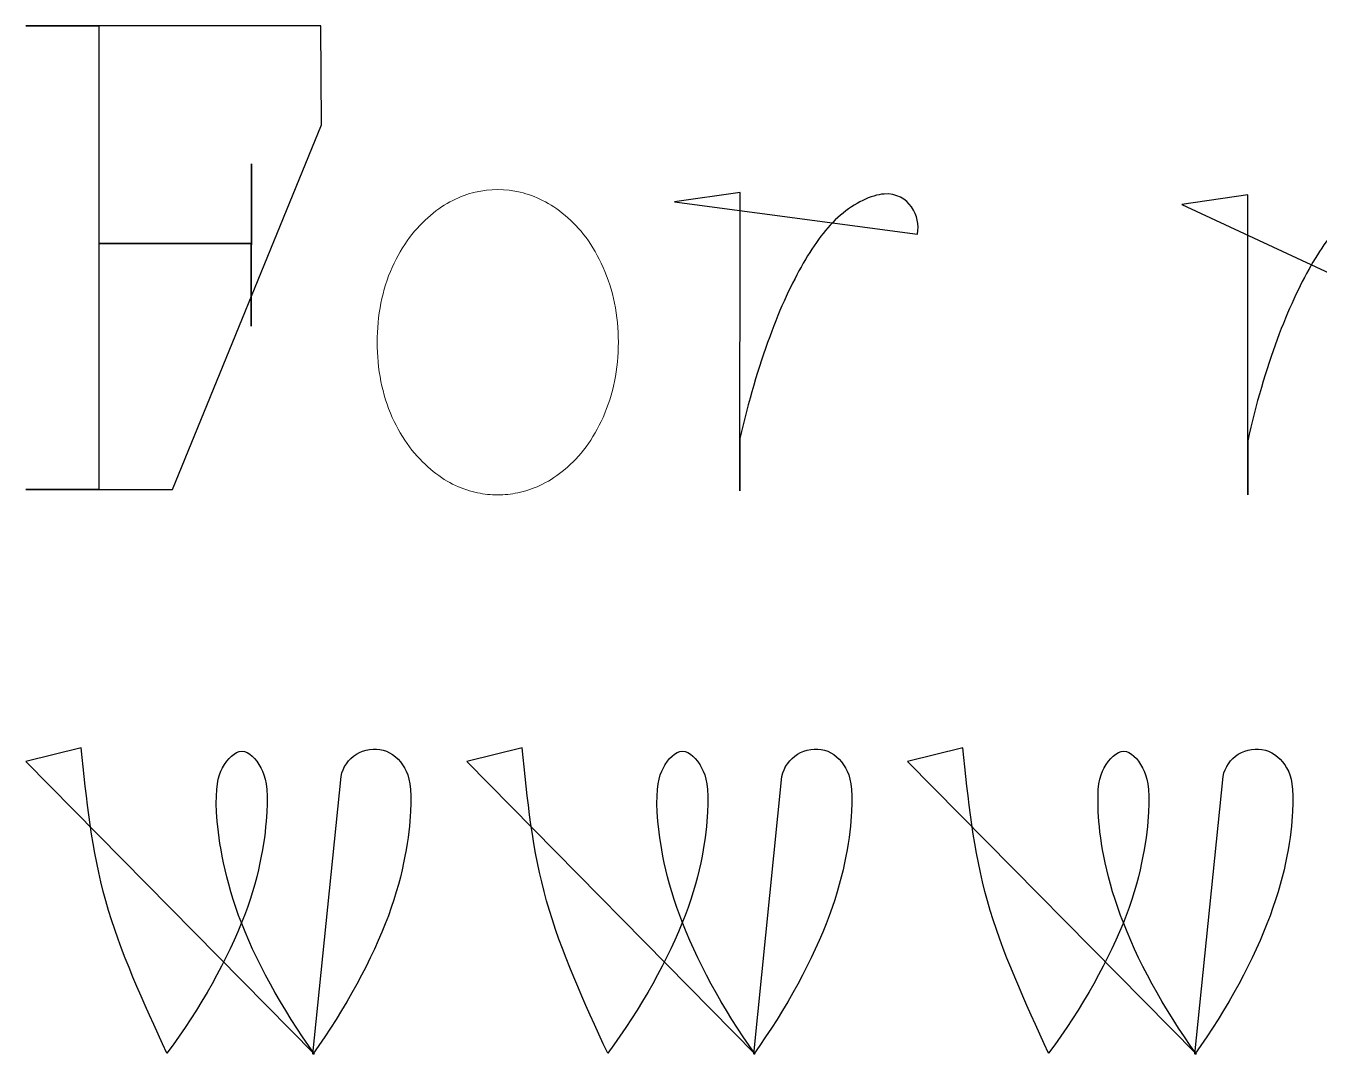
# Model space of a CAD drawing. Header units: centimetres. Extents: x -10 to 10, y -7.3 to 7.3.
# Drawn here: x -10.042 to -9.256, y 4.963 to 5.589 of the extents above; entities that cross this region are included whole.
import ezdxf

# ---------------------------------------------------------------- set-up
doc = ezdxf.new("R2010")
doc.units = ezdxf.units.CM
doc.header["$MEASUREMENT"] = 0
doc.layers.add('Layer 1', color=7, linetype='Continuous')

msp = doc.modelspace()

# ---------------------------------------------------------------- linework, layer by layer
at = {"layer": 'Layer 1', "color": 7}
for points, knots in [([(-9.95298, 5.30696), (-9.95298, 5.30696), (-10.04211, 5.30696), (-10.04211, 5.30696), (-10.04211, 5.30696), (-10.04211, 5.30696), (-9.99774, 5.30696), (-9.99774, 5.30696), (-9.99774, 5.30696), (-9.99774, 5.30696), (-9.99774, 5.45653), (-9.99774, 5.45653), (-9.99774, 5.45653), (-9.99774, 5.45653), (-9.90514, 5.45653), (-9.90514, 5.45653), (-9.90514, 5.45653), (-9.90514, 5.45653), (-9.90514, 5.40623), (-9.90514, 5.40623), (-9.90514, 5.40623), (-9.90514, 5.40623), (-9.90495, 5.50511), (-9.90495, 5.50511), (-9.90495, 5.50511), (-9.90495, 5.50511), (-9.90495, 5.45653), (-9.90495, 5.45653), (-9.90495, 5.45653), (-9.90495, 5.45653), (-9.99774, 5.45653), (-9.99774, 5.45653), (-9.99774, 5.45653), (-9.99774, 5.45653), (-9.99774, 5.58893), (-9.99774, 5.58893), (-9.99774, 5.58893), (-9.99774, 5.58893), (-10.04211, 5.58893), (-10.04211, 5.58893), (-10.04211, 5.58893), (-10.04211, 5.58893), (-9.86286, 5.58893), (-9.86286, 5.58893), (-9.86286, 5.58893), (-9.86286, 5.58893), (-9.86246, 5.52871), (-9.86246, 5.52871), (-9.86246, 5.52871), (-9.86246, 5.52871), (-9.95298, 5.30696), (-9.95298, 5.30696)], [0, 0, 0, 0, 0.071429, 0.071429, 0.071429, 0.071429, 0.142857, 0.142857, 0.142857, 0.142857, 0.214286, 0.214286, 0.214286, 0.214286, 0.285714, 0.285714, 0.285714, 0.285714, 0.357143, 0.357143, 0.357143, 0.357143, 0.428571, 0.428571, 0.428571, 0.428571, 0.5, 0.5, 0.5, 0.5, 0.571429, 0.571429, 0.571429, 0.571429, 0.642857, 0.642857, 0.642857, 0.642857, 0.714286, 0.714286, 0.714286, 0.714286, 0.785714, 0.785714, 0.785714, 0.785714, 0.857143, 0.857143, 0.857143, 0.857143, 1, 1, 1, 1]), ([(-9.64778, 5.48185), (-9.64778, 5.48185), (-9.60777, 5.48757), (-9.60777, 5.48757), (-9.60777, 5.48757), (-9.60777, 5.48757), (-9.60796, 5.30622), (-9.60796, 5.30622), (-9.60796, 5.30622), (-9.60796, 5.30622), (-9.60796, 5.33805), (-9.60796, 5.33805), (-9.60796, 5.33805), (-9.60301, 5.36014), (-9.59653, 5.38149), (-9.58986, 5.39978), (-9.58986, 5.39978), (-9.58338, 5.41788), (-9.57634, 5.43235), (-9.56949, 5.44455), (-9.56949, 5.44455), (-9.56245, 5.45656), (-9.55539, 5.46646), (-9.54682, 5.47371), (-9.54682, 5.47371), (-9.53825, 5.48114), (-9.52814, 5.48609), (-9.52034, 5.48665), (-9.52034, 5.48665), (-9.51253, 5.48723), (-9.507, 5.48342), (-9.50357, 5.47884), (-9.50357, 5.47884), (-9.50013, 5.47371), (-9.49899, 5.46797), (-9.49995, 5.46228), (-9.49995, 5.46228), (-9.49995, 5.46228), (-9.64778, 5.48185), (-9.64778, 5.48185)], [0, 0, 0, 0, 0.090909, 0.090909, 0.090909, 0.090909, 0.181818, 0.181818, 0.181818, 0.181818, 0.272727, 0.272727, 0.272727, 0.272727, 0.363636, 0.363636, 0.363636, 0.363636, 0.454545, 0.454545, 0.454545, 0.454545, 0.545455, 0.545455, 0.545455, 0.545455, 0.636364, 0.636364, 0.636364, 0.636364, 0.727273, 0.727273, 0.727273, 0.727273, 0.818182, 0.818182, 0.818182, 0.818182, 1, 1, 1, 1]), ([(-9.64778, 5.48185), (-9.64778, 5.48185), (-9.64778, 5.48185), (-9.64778, 5.48185), (-9.64778, 5.48185), (-9.64778, 5.48185), (-9.64778, 5.48185), (-9.64778, 5.48185)], [0, 0, 0, 0, 0.333333, 0.333333, 0.333333, 0.333333, 1, 1, 1, 1]), ([(-9.33917, 5.48034), (-9.33917, 5.48034), (-9.29916, 5.48606), (-9.29916, 5.48606), (-9.29916, 5.48606), (-9.29916, 5.48606), (-9.29916, 5.30376), (-9.29916, 5.30376), (-9.29916, 5.30376), (-9.29916, 5.30376), (-9.29916, 5.33652), (-9.29916, 5.33652), (-9.29916, 5.33652), (-9.2944, 5.35861), (-9.28792, 5.38015), (-9.28125, 5.39825), (-9.28125, 5.39825), (-9.27477, 5.41616), (-9.26773, 5.43082), (-9.26085, 5.44302), (-9.26085, 5.44302), (-9.25381, 5.45519), (-9.24675, 5.46493), (-9.23818, 5.47218), (-9.23818, 5.47218), (-9.22961, 5.47961), (-9.2195, 5.48456), (-9.21151, 5.48533), (-9.21151, 5.48533), (-9.2037, 5.48589), (-9.19799, 5.48229), (-9.19455, 5.47618), (-9.19455, 5.47618), (-9.19111, 5.46991), (-9.19151, 5.46152), (-9.19151, 5.45353), (-9.19151, 5.45353), (-9.19151, 5.45353), (-9.19151, 5.3038), (-9.19151, 5.3038), (-9.19151, 5.3038), (-9.19151, 5.3038), (-9.19151, 5.33714), (-9.19151, 5.33714), (-9.19151, 5.33714), (-9.18638, 5.35886), (-9.17989, 5.38037), (-9.17323, 5.39829), (-9.17323, 5.39829), (-9.16675, 5.4162), (-9.15971, 5.43086), (-9.15265, 5.44306), (-9.15265, 5.44306), (-9.1458, 5.45523), (-9.13873, 5.46497), (-9.13016, 5.47222), (-9.13016, 5.47222), (-9.12159, 5.47965), (-9.1113, 5.4846), (-9.10349, 5.48537), (-9.10349, 5.48537), (-9.09568, 5.48593), (-9.08997, 5.48233), (-9.08634, 5.47622), (-9.08634, 5.47622), (-9.0829, 5.46995), (-9.08311, 5.46156), (-9.08311, 5.45357), (-9.08311, 5.45357), (-9.08311, 5.45357), (-9.0833, 5.32498), (-9.0833, 5.32498), (-9.0833, 5.32498), (-9.0833, 5.31926), (-9.08311, 5.31281), (-9.08007, 5.309), (-9.08007, 5.309), (-9.07682, 5.30479), (-9.07187, 5.30366), (-9.06615, 5.30596), (-9.06615, 5.30596), (-9.06062, 5.30845), (-9.05453, 5.31453), (-9.04938, 5.32101), (-9.04938, 5.32101), (-9.04422, 5.3271), (-9.04023, 5.33302), (-9.03681, 5.33948), (-9.03681, 5.33948), (-9.03681, 5.33948), (-9.33917, 5.48034), (-9.33917, 5.48034)], [0, 0, 0, 0, 0.041667, 0.041667, 0.041667, 0.041667, 0.083333, 0.083333, 0.083333, 0.083333, 0.125, 0.125, 0.125, 0.125, 0.166667, 0.166667, 0.166667, 0.166667, 0.208333, 0.208333, 0.208333, 0.208333, 0.25, 0.25, 0.25, 0.25, 0.291667, 0.291667, 0.291667, 0.291667, 0.333333, 0.333333, 0.333333, 0.333333, 0.375, 0.375, 0.375, 0.375, 0.416667, 0.416667, 0.416667, 0.416667, 0.458333, 0.458333, 0.458333, 0.458333, 0.5, 0.5, 0.5, 0.5, 0.541667, 0.541667, 0.541667, 0.541667, 0.583333, 0.583333, 0.583333, 0.583333, 0.625, 0.625, 0.625, 0.625, 0.666667, 0.666667, 0.666667, 0.666667, 0.708333, 0.708333, 0.708333, 0.708333, 0.75, 0.75, 0.75, 0.75, 0.791667, 0.791667, 0.791667, 0.791667, 0.833333, 0.833333, 0.833333, 0.833333, 0.875, 0.875, 0.875, 0.875, 0.916667, 0.916667, 0.916667, 0.916667, 1, 1, 1, 1]), ([(-9.33917, 5.48034), (-9.33917, 5.48034), (-9.33917, 5.48034), (-9.33917, 5.48034), (-9.33917, 5.48034), (-9.33917, 5.48034), (-9.33917, 5.48034), (-9.33917, 5.48034)], [0, 0, 0, 0, 0.333333, 0.333333, 0.333333, 0.333333, 1, 1, 1, 1]), ([(-10.04211, 5.14144), (-10.04211, 5.14144), (-10.0084, 5.14983), (-10.0084, 5.14983), (-10.0084, 5.14983), (-10.00536, 5.11879), (-10.0021, 5.08755), (-9.99353, 5.05667), (-9.99353, 5.05667), (-9.98477, 5.02579), (-9.97067, 4.99494), (-9.95638, 4.96407), (-9.95638, 4.96407), (-9.93601, 4.99132), (-9.91923, 5.02159), (-9.90915, 5.04789), (-9.90915, 5.04789), (-9.89923, 5.07419), (-9.8964, 5.09647), (-9.89563, 5.11076), (-9.89563, 5.11076), (-9.89486, 5.12563), (-9.8964, 5.13248), (-9.89925, 5.13762), (-9.89925, 5.13762), (-9.90211, 5.14334), (-9.9065, 5.14773), (-9.91068, 5.14773), (-9.91068, 5.14773), (-9.91507, 5.14773), (-9.91944, 5.14334), (-9.92251, 5.13762), (-9.92251, 5.13762), (-9.92537, 5.13249), (-9.9269, 5.12561), (-9.92613, 5.11076), (-9.92613, 5.11076), (-9.92536, 5.09647), (-9.92232, 5.07419), (-9.91279, 5.04789), (-9.91279, 5.04789), (-9.90308, 5.02143), (-9.88631, 4.99111), (-9.8667, 4.96351), (-9.8667, 4.96351), (-9.8667, 4.96351), (-10.04211, 5.14144), (-10.04211, 5.14144)], [0, 0, 0, 0, 0.076923, 0.076923, 0.076923, 0.076923, 0.153846, 0.153846, 0.153846, 0.153846, 0.230769, 0.230769, 0.230769, 0.230769, 0.307692, 0.307692, 0.307692, 0.307692, 0.384615, 0.384615, 0.384615, 0.384615, 0.461538, 0.461538, 0.461538, 0.461538, 0.538462, 0.538462, 0.538462, 0.538462, 0.615385, 0.615385, 0.615385, 0.615385, 0.692308, 0.692308, 0.692308, 0.692308, 0.769231, 0.769231, 0.769231, 0.769231, 0.846154, 0.846154, 0.846154, 0.846154, 1, 1, 1, 1]), ([(-9.86762, 4.9635), (-9.8478, 4.99112), (-9.83142, 5.02142), (-9.82171, 5.04772), (-9.82171, 5.04772), (-9.812, 5.07418), (-9.80896, 5.09648), (-9.80819, 5.11114), (-9.80819, 5.11114), (-9.80742, 5.12561), (-9.80896, 5.13247), (-9.81181, 5.1376), (-9.81181, 5.1376), (-9.81485, 5.14294), (-9.81943, 5.14675), (-9.82477, 5.14847), (-9.82477, 5.14847), (-9.83011, 5.14979), (-9.83639, 5.14903), (-9.84115, 5.14598), (-9.84115, 5.14598), (-9.84591, 5.14293), (-9.84935, 5.13799), (-9.85049, 5.13246), (-9.85049, 5.13246), (-9.85049, 5.13246), (-9.86762, 4.9635), (-9.86762, 4.9635)], [0, 0, 0, 0, 0.125, 0.125, 0.125, 0.125, 0.25, 0.25, 0.25, 0.25, 0.375, 0.375, 0.375, 0.375, 0.5, 0.5, 0.5, 0.5, 0.625, 0.625, 0.625, 0.625, 0.75, 0.75, 0.75, 0.75, 1, 1, 1, 1]), ([(-9.77409, 5.14144), (-9.77409, 5.14144), (-9.74038, 5.14983), (-9.74038, 5.14983), (-9.74038, 5.14983), (-9.73734, 5.11879), (-9.73408, 5.08755), (-9.72551, 5.05667), (-9.72551, 5.05667), (-9.71675, 5.02579), (-9.70265, 4.99494), (-9.68836, 4.96407), (-9.68836, 4.96407), (-9.66799, 4.99132), (-9.65121, 5.02159), (-9.64132, 5.04789), (-9.64132, 5.04789), (-9.63121, 5.07419), (-9.62836, 5.09647), (-9.62761, 5.11076), (-9.62761, 5.11076), (-9.62684, 5.12563), (-9.62838, 5.13248), (-9.63123, 5.13762), (-9.63123, 5.13762), (-9.63427, 5.14334), (-9.63848, 5.14773), (-9.64285, 5.14773), (-9.64285, 5.14773), (-9.64722, 5.14773), (-9.65161, 5.14334), (-9.65447, 5.13762), (-9.65447, 5.13762), (-9.65733, 5.13249), (-9.65886, 5.12561), (-9.65828, 5.11076), (-9.65828, 5.11076), (-9.65733, 5.09647), (-9.65447, 5.07419), (-9.64455, 5.04789), (-9.64455, 5.04789), (-9.63484, 5.02143), (-9.61846, 4.99111), (-9.59864, 4.96351), (-9.59864, 4.96351), (-9.59864, 4.96351), (-9.77409, 5.14144), (-9.77409, 5.14144)], [0, 0, 0, 0, 0.076923, 0.076923, 0.076923, 0.076923, 0.153846, 0.153846, 0.153846, 0.153846, 0.230769, 0.230769, 0.230769, 0.230769, 0.307692, 0.307692, 0.307692, 0.307692, 0.384615, 0.384615, 0.384615, 0.384615, 0.461538, 0.461538, 0.461538, 0.461538, 0.538462, 0.538462, 0.538462, 0.538462, 0.615385, 0.615385, 0.615385, 0.615385, 0.692308, 0.692308, 0.692308, 0.692308, 0.769231, 0.769231, 0.769231, 0.769231, 0.846154, 0.846154, 0.846154, 0.846154, 1, 1, 1, 1]), ([(-9.59957, 4.9635), (-9.57975, 4.99112), (-9.56337, 5.02142), (-9.55366, 5.04772), (-9.55366, 5.04772), (-9.54395, 5.07418), (-9.5407, 5.09648), (-9.54014, 5.11114), (-9.54014, 5.11114), (-9.53919, 5.12561), (-9.54072, 5.13247), (-9.54376, 5.1376), (-9.54376, 5.1376), (-9.54662, 5.14294), (-9.55119, 5.14675), (-9.55651, 5.14847), (-9.55651, 5.14847), (-9.56185, 5.14979), (-9.56813, 5.14903), (-9.57289, 5.14598), (-9.57289, 5.14598), (-9.57765, 5.14294), (-9.58128, 5.13799), (-9.58242, 5.13246), (-9.58242, 5.13246), (-9.58242, 5.13246), (-9.59957, 4.9635), (-9.59957, 4.9635)], [0, 0, 0, 0, 0.125, 0.125, 0.125, 0.125, 0.25, 0.25, 0.25, 0.25, 0.375, 0.375, 0.375, 0.375, 0.5, 0.5, 0.5, 0.5, 0.625, 0.625, 0.625, 0.625, 0.75, 0.75, 0.75, 0.75, 1, 1, 1, 1]), ([(-9.50604, 5.14144), (-9.50604, 5.14144), (-9.47233, 5.14983), (-9.47233, 5.14983), (-9.47233, 5.14983), (-9.46929, 5.11879), (-9.46603, 5.08755), (-9.45746, 5.05667), (-9.45746, 5.05667), (-9.4487, 5.02579), (-9.43441, 4.99494), (-9.42031, 4.96407), (-9.42031, 4.96407), (-9.39994, 4.99132), (-9.38316, 5.02159), (-9.37306, 5.04789), (-9.37306, 5.04789), (-9.36316, 5.07419), (-9.36031, 5.09647), (-9.35954, 5.11076), (-9.35954, 5.11076), (-9.35877, 5.12563), (-9.36031, 5.13248), (-9.36316, 5.13762), (-9.36316, 5.13762), (-9.36602, 5.14334), (-9.37038, 5.14773), (-9.37459, 5.14773), (-9.37459, 5.14773), (-9.37898, 5.14773), (-9.38335, 5.14334), (-9.38642, 5.13762), (-9.38642, 5.13762), (-9.38946, 5.13249), (-9.39081, 5.12561), (-9.39004, 5.11076), (-9.39004, 5.11076), (-9.38948, 5.09647), (-9.38623, 5.07419), (-9.37652, 5.04789), (-9.37652, 5.04789), (-9.36681, 5.02143), (-9.35022, 4.99111), (-9.33043, 4.96351), (-9.33043, 4.96351), (-9.33043, 4.96351), (-9.50604, 5.14144), (-9.50604, 5.14144)], [0, 0, 0, 0, 0.076923, 0.076923, 0.076923, 0.076923, 0.153846, 0.153846, 0.153846, 0.153846, 0.230769, 0.230769, 0.230769, 0.230769, 0.307692, 0.307692, 0.307692, 0.307692, 0.384615, 0.384615, 0.384615, 0.384615, 0.461538, 0.461538, 0.461538, 0.461538, 0.538462, 0.538462, 0.538462, 0.538462, 0.615385, 0.615385, 0.615385, 0.615385, 0.692308, 0.692308, 0.692308, 0.692308, 0.769231, 0.769231, 0.769231, 0.769231, 0.846154, 0.846154, 0.846154, 0.846154, 1, 1, 1, 1]), ([(-9.33136, 4.9635), (-9.31154, 4.99112), (-9.29516, 5.02142), (-9.28564, 5.04772), (-9.28564, 5.04772), (-9.27572, 5.07418), (-9.27268, 5.09648), (-9.27191, 5.11114), (-9.27191, 5.11114), (-9.27114, 5.12561), (-9.27249, 5.13247), (-9.27553, 5.1376), (-9.27553, 5.1376), (-9.27857, 5.14294), (-9.28315, 5.14675), (-9.28849, 5.14847), (-9.28849, 5.14847), (-9.29383, 5.14979), (-9.29992, 5.14903), (-9.30505, 5.14598), (-9.30505, 5.14598), (-9.30963, 5.14294), (-9.31304, 5.13799), (-9.3142, 5.13246), (-9.3142, 5.13246), (-9.3142, 5.13246), (-9.33136, 4.9635), (-9.33136, 4.9635)], [0, 0, 0, 0, 0.125, 0.125, 0.125, 0.125, 0.25, 0.25, 0.25, 0.25, 0.375, 0.375, 0.375, 0.375, 0.5, 0.5, 0.5, 0.5, 0.625, 0.625, 0.625, 0.625, 0.75, 0.75, 0.75, 0.75, 1, 1, 1, 1]), ([(-10.04211, 5.14144), (-10.04211, 5.14144), (-10.04211, 5.14144), (-10.04211, 5.14144), (-10.04211, 5.14144), (-10.04211, 5.14144), (-10.04211, 5.14144), (-10.04211, 5.14144)], [0, 0, 0, 0, 0.333333, 0.333333, 0.333333, 0.333333, 1, 1, 1, 1]), ([(-9.77409, 5.14144), (-9.77409, 5.14144), (-9.77409, 5.14144), (-9.77409, 5.14144), (-9.77409, 5.14144), (-9.77409, 5.14144), (-9.77409, 5.14144), (-9.77409, 5.14144)], [0, 0, 0, 0, 0.333333, 0.333333, 0.333333, 0.333333, 1, 1, 1, 1]), ([(-9.50604, 5.14144), (-9.50604, 5.14144), (-9.50604, 5.14144), (-9.50604, 5.14144), (-9.50604, 5.14144), (-9.50604, 5.14144), (-9.50604, 5.14144), (-9.50604, 5.14144)], [0, 0, 0, 0, 0.333333, 0.333333, 0.333333, 0.333333, 1, 1, 1, 1]), ([(-9.86762, 4.9635), (-9.86762, 4.9635), (-9.86762, 4.9635), (-9.86762, 4.9635), (-9.86762, 4.9635), (-9.86762, 4.9635), (-9.86762, 4.9635), (-9.86762, 4.9635)], [0, 0, 0, 0, 0.333333, 0.333333, 0.333333, 0.333333, 1, 1, 1, 1]), ([(-9.59957, 4.9635), (-9.59957, 4.9635), (-9.59957, 4.9635), (-9.59957, 4.9635), (-9.59957, 4.9635), (-9.59957, 4.9635), (-9.59957, 4.9635), (-9.59957, 4.9635)], [0, 0, 0, 0, 0.333333, 0.333333, 0.333333, 0.333333, 1, 1, 1, 1]), ([(-9.33136, 4.9635), (-9.33136, 4.9635), (-9.33136, 4.9635), (-9.33136, 4.9635), (-9.33136, 4.9635), (-9.33136, 4.9635), (-9.33136, 4.9635), (-9.33136, 4.9635)], [0, 0, 0, 0, 0.333333, 0.333333, 0.333333, 0.333333, 1, 1, 1, 1])]:
    msp.add_open_spline(points, degree=3, knots=knots, dxfattribs=at)
at = {"layer": 'Layer 1', "lineweight": 0}
for points, knots in [([(-9.95298, 5.30696), (-9.95298, 5.30696), (-10.04211, 5.30696), (-10.04211, 5.30696), (-10.04211, 5.30696), (-10.04211, 5.30696), (-9.99774, 5.30696), (-9.99774, 5.30696), (-9.99774, 5.30696), (-9.99774, 5.30696), (-9.99774, 5.45653), (-9.99774, 5.45653), (-9.99774, 5.45653), (-9.99774, 5.45653), (-9.90514, 5.45653), (-9.90514, 5.45653), (-9.90514, 5.45653), (-9.90514, 5.45653), (-9.90514, 5.40623), (-9.90514, 5.40623), (-9.90514, 5.40623), (-9.90514, 5.40623), (-9.90495, 5.50511), (-9.90495, 5.50511), (-9.90495, 5.50511), (-9.90495, 5.50511), (-9.90495, 5.45653), (-9.90495, 5.45653), (-9.90495, 5.45653), (-9.90495, 5.45653), (-9.99774, 5.45653), (-9.99774, 5.45653), (-9.99774, 5.45653), (-9.99774, 5.45653), (-9.99774, 5.58893), (-9.99774, 5.58893), (-9.99774, 5.58893), (-9.99774, 5.58893), (-10.04211, 5.58893), (-10.04211, 5.58893), (-10.04211, 5.58893), (-10.04211, 5.58893), (-9.86286, 5.58893), (-9.86286, 5.58893), (-9.86286, 5.58893), (-9.86286, 5.58893), (-9.86246, 5.52871), (-9.86246, 5.52871), (-9.86246, 5.52871), (-9.95298, 5.30696), (-9.95298, 5.30696)], [0, 0, 0, 0, 0.076923, 0.076923, 0.076923, 0.076923, 0.153846, 0.153846, 0.153846, 0.153846, 0.230769, 0.230769, 0.230769, 0.230769, 0.307692, 0.307692, 0.307692, 0.307692, 0.384615, 0.384615, 0.384615, 0.384615, 0.461538, 0.461538, 0.461538, 0.461538, 0.538462, 0.538462, 0.538462, 0.538462, 0.615385, 0.615385, 0.615385, 0.615385, 0.692308, 0.692308, 0.692308, 0.692308, 0.769231, 0.769231, 0.769231, 0.769231, 0.846154, 0.846154, 0.846154, 0.846154, 1, 1, 1, 1.239514, 1.239514, 1.239514, 1.239514]), ([(-9.64778, 5.48185), (-9.64778, 5.48185), (-9.60777, 5.48757), (-9.60777, 5.48757), (-9.60777, 5.48757), (-9.60777, 5.48757), (-9.60796, 5.30622), (-9.60796, 5.30622), (-9.60796, 5.30622), (-9.60796, 5.30622), (-9.60796, 5.33805), (-9.60796, 5.33805), (-9.60796, 5.33805), (-9.60301, 5.36014), (-9.59653, 5.38149), (-9.58986, 5.39978), (-9.58986, 5.39978), (-9.58338, 5.41788), (-9.57634, 5.43235), (-9.56949, 5.44455), (-9.56949, 5.44455), (-9.56245, 5.45656), (-9.55539, 5.46646), (-9.54682, 5.47371), (-9.54682, 5.47371), (-9.53825, 5.48114), (-9.52814, 5.48609), (-9.52034, 5.48665), (-9.52034, 5.48665), (-9.51253, 5.48723), (-9.507, 5.48342), (-9.50357, 5.47884), (-9.50357, 5.47884), (-9.50013, 5.47371), (-9.49899, 5.46797), (-9.49995, 5.46228)], [0, 0, 0, 0, 0.1, 0.1, 0.1, 0.1, 0.2, 0.2, 0.2, 0.2, 0.3, 0.3, 0.3, 0.3, 0.4, 0.4, 0.4, 0.4, 0.5, 0.5, 0.5, 0.5, 0.6, 0.6, 0.6, 0.6, 0.7, 0.7, 0.7, 0.7, 0.8, 0.8, 0.8, 0.8, 1, 1, 1, 1]), ([(-9.64778, 5.48185), (-9.64778, 5.48185), (-9.64778, 5.48185), (-9.64778, 5.48185), (-9.64778, 5.48185), (-9.64778, 5.48185), (-9.64778, 5.48185), (-9.64778, 5.48185)], [0, 0, 0, 0, 0.333333, 0.333333, 0.333333, 0.333333, 1, 1, 1, 1]), ([(-9.33917, 5.48034), (-9.33917, 5.48034), (-9.29916, 5.48606), (-9.29916, 5.48606), (-9.29916, 5.48606), (-9.29916, 5.48606), (-9.29916, 5.30376), (-9.29916, 5.30376), (-9.29916, 5.30376), (-9.29916, 5.30376), (-9.29916, 5.33652), (-9.29916, 5.33652), (-9.29916, 5.33652), (-9.2944, 5.35861), (-9.28792, 5.38015), (-9.28125, 5.39825), (-9.28125, 5.39825), (-9.27477, 5.41616), (-9.26773, 5.43082), (-9.26085, 5.44302), (-9.26085, 5.44302), (-9.25381, 5.45519), (-9.24675, 5.46493), (-9.23818, 5.47218), (-9.23818, 5.47218), (-9.22961, 5.47961), (-9.2195, 5.48456), (-9.21151, 5.48533), (-9.21151, 5.48533), (-9.2037, 5.48589), (-9.19799, 5.48229), (-9.19455, 5.47618), (-9.19455, 5.47618), (-9.19111, 5.46991), (-9.19151, 5.46152), (-9.19151, 5.45353), (-9.19151, 5.45353), (-9.19151, 5.45353), (-9.19151, 5.3038), (-9.19151, 5.3038), (-9.19151, 5.3038), (-9.19151, 5.3038), (-9.19151, 5.33714), (-9.19151, 5.33714), (-9.19151, 5.33714), (-9.18638, 5.35886), (-9.17989, 5.38037), (-9.17323, 5.39829), (-9.17323, 5.39829), (-9.16675, 5.4162), (-9.15971, 5.43086), (-9.15265, 5.44306), (-9.15265, 5.44306), (-9.1458, 5.45523), (-9.13873, 5.46497), (-9.13016, 5.47222), (-9.13016, 5.47222), (-9.12159, 5.47965), (-9.1113, 5.4846), (-9.10349, 5.48537), (-9.10349, 5.48537), (-9.09568, 5.48593), (-9.08997, 5.48233), (-9.08634, 5.47622), (-9.08634, 5.47622), (-9.0829, 5.46995), (-9.08311, 5.46156), (-9.08311, 5.45357), (-9.08311, 5.45357), (-9.08311, 5.45357), (-9.0833, 5.32498), (-9.0833, 5.32498), (-9.0833, 5.32498), (-9.0833, 5.31926), (-9.08311, 5.31281), (-9.08007, 5.309), (-9.08007, 5.309), (-9.07682, 5.30479), (-9.07187, 5.30366), (-9.06615, 5.30596), (-9.06615, 5.30596), (-9.06062, 5.30845), (-9.05453, 5.31453), (-9.04938, 5.32101), (-9.04938, 5.32101), (-9.04422, 5.3271), (-9.04023, 5.33302), (-9.03681, 5.33948)], [0, 0, 0, 0, 0.043478, 0.043478, 0.043478, 0.043478, 0.086957, 0.086957, 0.086957, 0.086957, 0.130435, 0.130435, 0.130435, 0.130435, 0.173913, 0.173913, 0.173913, 0.173913, 0.217391, 0.217391, 0.217391, 0.217391, 0.26087, 0.26087, 0.26087, 0.26087, 0.304348, 0.304348, 0.304348, 0.304348, 0.347826, 0.347826, 0.347826, 0.347826, 0.391304, 0.391304, 0.391304, 0.391304, 0.434783, 0.434783, 0.434783, 0.434783, 0.478261, 0.478261, 0.478261, 0.478261, 0.521739, 0.521739, 0.521739, 0.521739, 0.565217, 0.565217, 0.565217, 0.565217, 0.608696, 0.608696, 0.608696, 0.608696, 0.652174, 0.652174, 0.652174, 0.652174, 0.695652, 0.695652, 0.695652, 0.695652, 0.73913, 0.73913, 0.73913, 0.73913, 0.782609, 0.782609, 0.782609, 0.782609, 0.826087, 0.826087, 0.826087, 0.826087, 0.869565, 0.869565, 0.869565, 0.869565, 0.913043, 0.913043, 0.913043, 0.913043, 1, 1, 1, 1]), ([(-9.33917, 5.48034), (-9.33917, 5.48034), (-9.33917, 5.48034), (-9.33917, 5.48034), (-9.33917, 5.48034), (-9.33917, 5.48034), (-9.33917, 5.48034), (-9.33917, 5.48034)], [0, 0, 0, 0, 0.333333, 0.333333, 0.333333, 0.333333, 1, 1, 1, 1]), ([(-10.04211, 5.14144), (-10.04211, 5.14144), (-10.0084, 5.14983), (-10.0084, 5.14983), (-10.0084, 5.14983), (-10.00536, 5.11879), (-10.0021, 5.08755), (-9.99353, 5.05667), (-9.99353, 5.05667), (-9.98477, 5.02579), (-9.97067, 4.99494), (-9.95638, 4.96407), (-9.95638, 4.96407), (-9.93601, 4.99132), (-9.91923, 5.02159), (-9.90915, 5.04789), (-9.90915, 5.04789), (-9.89923, 5.07419), (-9.8964, 5.09647), (-9.89563, 5.11076), (-9.89563, 5.11076), (-9.89486, 5.12563), (-9.8964, 5.13248), (-9.89925, 5.13762), (-9.89925, 5.13762), (-9.90211, 5.14334), (-9.9065, 5.14773), (-9.91068, 5.14773), (-9.91068, 5.14773), (-9.91507, 5.14773), (-9.91944, 5.14334), (-9.92251, 5.13762), (-9.92251, 5.13762), (-9.92537, 5.13249), (-9.9269, 5.12561), (-9.92613, 5.11076), (-9.92613, 5.11076), (-9.92536, 5.09647), (-9.92232, 5.07419), (-9.91279, 5.04789), (-9.91279, 5.04789), (-9.90308, 5.02143), (-9.88631, 4.99111), (-9.8667, 4.96351)], [0, 0, 0, 0, 0.083333, 0.083333, 0.083333, 0.083333, 0.166667, 0.166667, 0.166667, 0.166667, 0.25, 0.25, 0.25, 0.25, 0.333333, 0.333333, 0.333333, 0.333333, 0.416667, 0.416667, 0.416667, 0.416667, 0.5, 0.5, 0.5, 0.5, 0.583333, 0.583333, 0.583333, 0.583333, 0.666667, 0.666667, 0.666667, 0.666667, 0.75, 0.75, 0.75, 0.75, 0.833333, 0.833333, 0.833333, 0.833333, 1, 1, 1, 1]), ([(-9.86762, 4.9635), (-9.8478, 4.99112), (-9.83142, 5.02142), (-9.82171, 5.04772), (-9.82171, 5.04772), (-9.812, 5.07418), (-9.80896, 5.09648), (-9.80819, 5.11114), (-9.80819, 5.11114), (-9.80742, 5.12561), (-9.80896, 5.13247), (-9.81181, 5.1376), (-9.81181, 5.1376), (-9.81485, 5.14294), (-9.81943, 5.14675), (-9.82477, 5.14847), (-9.82477, 5.14847), (-9.83011, 5.14979), (-9.83639, 5.14903), (-9.84115, 5.14598), (-9.84115, 5.14598), (-9.84591, 5.14293), (-9.84935, 5.13799), (-9.85049, 5.13246)], [0, 0, 0, 0, 0.142857, 0.142857, 0.142857, 0.142857, 0.285714, 0.285714, 0.285714, 0.285714, 0.428571, 0.428571, 0.428571, 0.428571, 0.571429, 0.571429, 0.571429, 0.571429, 0.714286, 0.714286, 0.714286, 0.714286, 1, 1, 1, 1]), ([(-9.77409, 5.14144), (-9.77409, 5.14144), (-9.74038, 5.14983), (-9.74038, 5.14983), (-9.74038, 5.14983), (-9.73734, 5.11879), (-9.73408, 5.08755), (-9.72551, 5.05667), (-9.72551, 5.05667), (-9.71675, 5.02579), (-9.70265, 4.99494), (-9.68836, 4.96407), (-9.68836, 4.96407), (-9.66799, 4.99132), (-9.65121, 5.02159), (-9.64132, 5.04789), (-9.64132, 5.04789), (-9.63121, 5.07419), (-9.62836, 5.09647), (-9.62761, 5.11076), (-9.62761, 5.11076), (-9.62684, 5.12563), (-9.62838, 5.13248), (-9.63123, 5.13762), (-9.63123, 5.13762), (-9.63427, 5.14334), (-9.63848, 5.14773), (-9.64285, 5.14773), (-9.64285, 5.14773), (-9.64722, 5.14773), (-9.65161, 5.14334), (-9.65447, 5.13762), (-9.65447, 5.13762), (-9.65733, 5.13249), (-9.65886, 5.12561), (-9.65828, 5.11076), (-9.65828, 5.11076), (-9.65733, 5.09647), (-9.65447, 5.07419), (-9.64455, 5.04789), (-9.64455, 5.04789), (-9.63484, 5.02143), (-9.61846, 4.99111), (-9.59864, 4.96351)], [0, 0, 0, 0, 0.083333, 0.083333, 0.083333, 0.083333, 0.166667, 0.166667, 0.166667, 0.166667, 0.25, 0.25, 0.25, 0.25, 0.333333, 0.333333, 0.333333, 0.333333, 0.416667, 0.416667, 0.416667, 0.416667, 0.5, 0.5, 0.5, 0.5, 0.583333, 0.583333, 0.583333, 0.583333, 0.666667, 0.666667, 0.666667, 0.666667, 0.75, 0.75, 0.75, 0.75, 0.833333, 0.833333, 0.833333, 0.833333, 1, 1, 1, 1]), ([(-9.59957, 4.9635), (-9.57975, 4.99112), (-9.56337, 5.02142), (-9.55366, 5.04772), (-9.55366, 5.04772), (-9.54395, 5.07418), (-9.5407, 5.09648), (-9.54014, 5.11114), (-9.54014, 5.11114), (-9.53919, 5.12561), (-9.54072, 5.13247), (-9.54376, 5.1376), (-9.54376, 5.1376), (-9.54662, 5.14294), (-9.55119, 5.14675), (-9.55651, 5.14847), (-9.55651, 5.14847), (-9.56185, 5.14979), (-9.56813, 5.14903), (-9.57289, 5.14598), (-9.57289, 5.14598), (-9.57765, 5.14294), (-9.58128, 5.13799), (-9.58242, 5.13246)], [0, 0, 0, 0, 0.142857, 0.142857, 0.142857, 0.142857, 0.285714, 0.285714, 0.285714, 0.285714, 0.428571, 0.428571, 0.428571, 0.428571, 0.571429, 0.571429, 0.571429, 0.571429, 0.714286, 0.714286, 0.714286, 0.714286, 1, 1, 1, 1]), ([(-9.50604, 5.14144), (-9.50604, 5.14144), (-9.47233, 5.14983), (-9.47233, 5.14983), (-9.47233, 5.14983), (-9.46929, 5.11879), (-9.46603, 5.08755), (-9.45746, 5.05667), (-9.45746, 5.05667), (-9.4487, 5.02579), (-9.43441, 4.99494), (-9.42031, 4.96407), (-9.42031, 4.96407), (-9.39994, 4.99132), (-9.38316, 5.02159), (-9.37306, 5.04789), (-9.37306, 5.04789), (-9.36316, 5.07419), (-9.36031, 5.09647), (-9.35954, 5.11076), (-9.35954, 5.11076), (-9.35877, 5.12563), (-9.36031, 5.13248), (-9.36316, 5.13762), (-9.36316, 5.13762), (-9.36602, 5.14334), (-9.37038, 5.14773), (-9.37459, 5.14773), (-9.37459, 5.14773), (-9.37898, 5.14773), (-9.38335, 5.14334), (-9.38642, 5.13762), (-9.38642, 5.13762), (-9.38946, 5.13249), (-9.39081, 5.12561), (-9.39004, 5.11076), (-9.39004, 5.11076), (-9.38948, 5.09647), (-9.38623, 5.07419), (-9.37652, 5.04789), (-9.37652, 5.04789), (-9.36681, 5.02143), (-9.35022, 4.99111), (-9.33043, 4.96351)], [0, 0, 0, 0, 0.083333, 0.083333, 0.083333, 0.083333, 0.166667, 0.166667, 0.166667, 0.166667, 0.25, 0.25, 0.25, 0.25, 0.333333, 0.333333, 0.333333, 0.333333, 0.416667, 0.416667, 0.416667, 0.416667, 0.5, 0.5, 0.5, 0.5, 0.583333, 0.583333, 0.583333, 0.583333, 0.666667, 0.666667, 0.666667, 0.666667, 0.75, 0.75, 0.75, 0.75, 0.833333, 0.833333, 0.833333, 0.833333, 1, 1, 1, 1]), ([(-9.33136, 4.9635), (-9.31154, 4.99112), (-9.29516, 5.02142), (-9.28564, 5.04772), (-9.28564, 5.04772), (-9.27572, 5.07418), (-9.27268, 5.09648), (-9.27191, 5.11114), (-9.27191, 5.11114), (-9.27114, 5.12561), (-9.27249, 5.13247), (-9.27553, 5.1376), (-9.27553, 5.1376), (-9.27857, 5.14294), (-9.28315, 5.14675), (-9.28849, 5.14847), (-9.28849, 5.14847), (-9.29383, 5.14979), (-9.29992, 5.14903), (-9.30505, 5.14598), (-9.30505, 5.14598), (-9.30963, 5.14294), (-9.31304, 5.13799), (-9.3142, 5.13246)], [0, 0, 0, 0, 0.142857, 0.142857, 0.142857, 0.142857, 0.285714, 0.285714, 0.285714, 0.285714, 0.428571, 0.428571, 0.428571, 0.428571, 0.571429, 0.571429, 0.571429, 0.571429, 0.714286, 0.714286, 0.714286, 0.714286, 1, 1, 1, 1]), ([(-10.04211, 5.14144), (-10.04211, 5.14144), (-10.04211, 5.14144), (-10.04211, 5.14144), (-10.04211, 5.14144), (-10.04211, 5.14144), (-10.04211, 5.14144), (-10.04211, 5.14144)], [0, 0, 0, 0, 0.333333, 0.333333, 0.333333, 0.333333, 1, 1, 1, 1]), ([(-9.77409, 5.14144), (-9.77409, 5.14144), (-9.77409, 5.14144), (-9.77409, 5.14144), (-9.77409, 5.14144), (-9.77409, 5.14144), (-9.77409, 5.14144), (-9.77409, 5.14144)], [0, 0, 0, 0, 0.333333, 0.333333, 0.333333, 0.333333, 1, 1, 1, 1]), ([(-9.50604, 5.14144), (-9.50604, 5.14144), (-9.50604, 5.14144), (-9.50604, 5.14144), (-9.50604, 5.14144), (-9.50604, 5.14144), (-9.50604, 5.14144), (-9.50604, 5.14144)], [0, 0, 0, 0, 0.333333, 0.333333, 0.333333, 0.333333, 1, 1, 1, 1]), ([(-9.86762, 4.9635), (-9.86762, 4.9635), (-9.86762, 4.9635), (-9.86762, 4.9635), (-9.86762, 4.9635), (-9.86762, 4.9635), (-9.86762, 4.9635), (-9.86762, 4.9635)], [0, 0, 0, 0, 0.333333, 0.333333, 0.333333, 0.333333, 1, 1, 1, 1]), ([(-9.59957, 4.9635), (-9.59957, 4.9635), (-9.59957, 4.9635), (-9.59957, 4.9635), (-9.59957, 4.9635), (-9.59957, 4.9635), (-9.59957, 4.9635), (-9.59957, 4.9635)], [0, 0, 0, 0, 0.333333, 0.333333, 0.333333, 0.333333, 1, 1, 1, 1]), ([(-9.33136, 4.9635), (-9.33136, 4.9635), (-9.33136, 4.9635), (-9.33136, 4.9635), (-9.33136, 4.9635), (-9.33136, 4.9635), (-9.33136, 4.9635), (-9.33136, 4.9635)], [0, 0, 0, 0, 0.333333, 0.333333, 0.333333, 0.333333, 1, 1, 1, 1])]:
    msp.add_open_spline(points, degree=3, knots=knots, dxfattribs=at)
at = {"layer": 'Layer 1', "color": 7, "lineweight": 0}
msp.add_open_spline([(-9.7556, 5.30373), (-9.7556, 5.30373), (-9.75692, 5.30373), (-9.75692, 5.30373), (-9.75692, 5.30373), (-9.76092, 5.30373), (-9.76473, 5.30429), (-9.76912, 5.30526), (-9.76912, 5.30526), (-9.77351, 5.3064), (-9.77788, 5.30793), (-9.78264, 5.31021), (-9.78264, 5.31021), (-9.78703, 5.31249), (-9.79179, 5.31555), (-9.79616, 5.31936), (-9.79616, 5.31936), (-9.80055, 5.32298), (-9.80473, 5.32756), (-9.80891, 5.33288), (-9.80891, 5.33288), (-9.81272, 5.3382), (-9.81634, 5.34431), (-9.81939, 5.35079), (-9.81939, 5.35079), (-9.82243, 5.35783), (-9.82473, 5.36508), (-9.82624, 5.3727), (-9.82624, 5.3727), (-9.82777, 5.38051), (-9.82852, 5.3885), (-9.82852, 5.39651), (-9.82852, 5.39651), (-9.82852, 5.4045), (-9.82775, 5.41233), (-9.82624, 5.42032), (-9.82624, 5.42032), (-9.82471, 5.42794), (-9.82243, 5.43519), (-9.81939, 5.44204), (-9.81939, 5.44204), (-9.81635, 5.44871), (-9.81272, 5.45479), (-9.80891, 5.46014), (-9.80891, 5.46014), (-9.80473, 5.46548), (-9.80052, 5.46985), (-9.79616, 5.47366), (-9.79616, 5.47366), (-9.78722, 5.48128), (-9.77788, 5.48567), (-9.76891, 5.48776), (-9.76891, 5.48776), (-9.75976, 5.48985), (-9.75063, 5.48985), (-9.74147, 5.48776), (-9.74147, 5.48776), (-9.73708, 5.48662), (-9.73234, 5.48509), (-9.72795, 5.48279), (-9.72795, 5.48279), (-9.72319, 5.48051), (-9.71882, 5.47747), (-9.71424, 5.47366), (-9.71424, 5.47366), (-9.70985, 5.46985), (-9.70548, 5.46546), (-9.70149, 5.46014), (-9.70149, 5.46014), (-9.69768, 5.4548), (-9.69406, 5.44871), (-9.6912, 5.44204), (-9.6912, 5.44204), (-9.68816, 5.43519), (-9.68567, 5.42794), (-9.68414, 5.42032), (-9.68414, 5.42032), (-9.68263, 5.41233), (-9.68186, 5.4045), (-9.68186, 5.39651), (-9.68186, 5.39651), (-9.68186, 5.38849), (-9.68263, 5.3805), (-9.68414, 5.3727), (-9.68414, 5.3727), (-9.68567, 5.36508), (-9.68814, 5.35783), (-9.6912, 5.35079), (-9.6912, 5.35079), (-9.69406, 5.34431), (-9.69768, 5.3382), (-9.70149, 5.33288), (-9.70149, 5.33288), (-9.70549, 5.32754), (-9.70988, 5.32296), (-9.71424, 5.31936), (-9.71424, 5.31936), (-9.71882, 5.31555), (-9.72318, 5.31251), (-9.72795, 5.31021), (-9.72795, 5.31021), (-9.73234, 5.30793), (-9.7371, 5.3064), (-9.74129, 5.30526), (-9.74129, 5.30526), (-9.74568, 5.30431), (-9.74968, 5.30373), (-9.75349, 5.30373), (-9.75349, 5.30373), (-9.75349, 5.30373), (-9.7556, 5.30373), (-9.7556, 5.30373)], degree=3, knots=[0, 0, 0, 0, 0.034483, 0.034483, 0.034483, 0.034483, 0.068966, 0.068966, 0.068966, 0.068966, 0.103448, 0.103448, 0.103448, 0.103448, 0.137931, 0.137931, 0.137931, 0.137931, 0.172414, 0.172414, 0.172414, 0.172414, 0.206897, 0.206897, 0.206897, 0.206897, 0.241379, 0.241379, 0.241379, 0.241379, 0.275862, 0.275862, 0.275862, 0.275862, 0.310345, 0.310345, 0.310345, 0.310345, 0.344828, 0.344828, 0.344828, 0.344828, 0.37931, 0.37931, 0.37931, 0.37931, 0.413793, 0.413793, 0.413793, 0.413793, 0.448276, 0.448276, 0.448276, 0.448276, 0.482759, 0.482759, 0.482759, 0.482759, 0.517241, 0.517241, 0.517241, 0.517241, 0.551724, 0.551724, 0.551724, 0.551724, 0.586207, 0.586207, 0.586207, 0.586207, 0.62069, 0.62069, 0.62069, 0.62069, 0.655172, 0.655172, 0.655172, 0.655172, 0.689655, 0.689655, 0.689655, 0.689655, 0.724138, 0.724138, 0.724138, 0.724138, 0.758621, 0.758621, 0.758621, 0.758621, 0.793103, 0.793103, 0.793103, 0.793103, 0.827586, 0.827586, 0.827586, 0.827586, 0.862069, 0.862069, 0.862069, 0.862069, 0.896552, 0.896552, 0.896552, 0.896552, 0.931034, 0.931034, 0.931034, 0.931034, 1, 1, 1, 1], dxfattribs=at)

doc.saveas('drawing.dxf')
